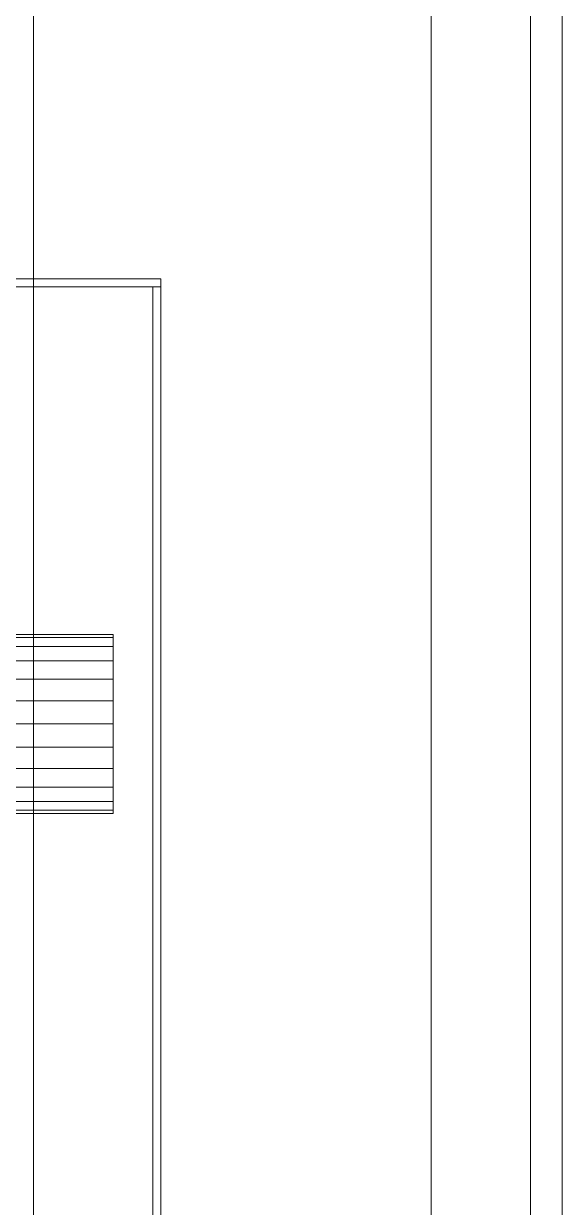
# Model space of a CAD drawing. Header units: millimetres. Extents: x -191664 to 191490, y -197311 to 10263.
# Drawn here: x 1597.5 to 1733, y -29355.2 to -29057.3 of the extents above; entities that cross this region are included whole.
import ezdxf

# ---------------------------------------------------------------- set-up
doc = ezdxf.new("R2010")
doc.units = ezdxf.units.MM
doc.layers.add('frontal_secador', color=7, linetype='Continuous', lineweight=0)
doc.layers.add('frontal_tolva', color=7, linetype='Continuous', lineweight=0)

msp = doc.modelspace()

# ---------------------------------------------------------------- linework, layer by layer
at = {"layer": 'frontal_secador', "color": 253, "true_color": 0xa6b3ba}
for p, q in [((1600, -31975), (1600, -29010)), ((1700, -31975), (1700, -29010))]:
    msp.add_line(p, q, dxfattribs=at)
at = {"layer": 'frontal_secador', "color": 55, "true_color": 0xb9a24b}
for p, q in [((1505, -29121.5), (1632, -29121.5)), ((1632, -29123.5), (1632, -29121.5)), ((1505, -29123.5), (1632, -29123.5))]:
    msp.add_line(p, q, dxfattribs=at)
at = {"layer": 'frontal_secador', "color": 43, "true_color": 0xc7ad4e}
for p, q in [((1630, -29123.5), (1632, -29123.5)), ((1630, -29623.5), (1630, -29123.5)), ((1632, -29623.5), (1632, -29123.5))]:
    msp.add_line(p, q, dxfattribs=at)
at = {"layer": 'frontal_secador', "color": 9, "true_color": 0xbcc6c9}
for p, q in [((1620, -29211), (1360, -29211)), ((1620, -29211.77), (1360, -29211.77)), ((1620, -29211.77), (1620, -29211)), ((1620, -29214.01), (1620, -29211.77)), ((1620, -29214.01), (1360, -29214.01)), ((1620, -29217.59), (1620, -29214.01)), ((1620, -29217.59), (1360, -29217.59)), ((1620, -29222.25), (1620, -29217.59)), ((1620, -29222.25), (1360, -29222.25)), ((1620, -29227.68), (1620, -29222.25)), ((1620, -29227.68), (1360, -29227.68)), ((1620, -29233.5), (1620, -29227.68)), ((1360, -29233.5), (1620, -29233.5)), ((1620, -29239.32), (1620, -29233.5)), ((1620, -29239.32), (1360, -29239.32)), ((1620, -29239.32), (1620, -29244.75)), ((1620, -29244.75), (1360, -29244.75)), ((1620, -29244.75), (1620, -29249.41)), ((1620, -29249.41), (1360, -29249.41)), ((1620, -29249.41), (1620, -29252.99)), ((1620, -29252.99), (1360, -29252.99)), ((1620, -29252.99), (1620, -29255.23)), ((1620, -29255.23), (1360, -29255.23)), ((1620, -29256), (1360, -29256)), ((1620, -29255.23), (1620, -29256))]:
    msp.add_line(p, q, dxfattribs=at)
at = {"layer": 'frontal_tolva', "color": 252, "true_color": 0x818b94}
for p, q in [((1725, -28700), (1725, -29600)), ((1733, -29600), (1733, -28700))]:
    msp.add_line(p, q, dxfattribs=at)

doc.saveas('drawing.dxf')
